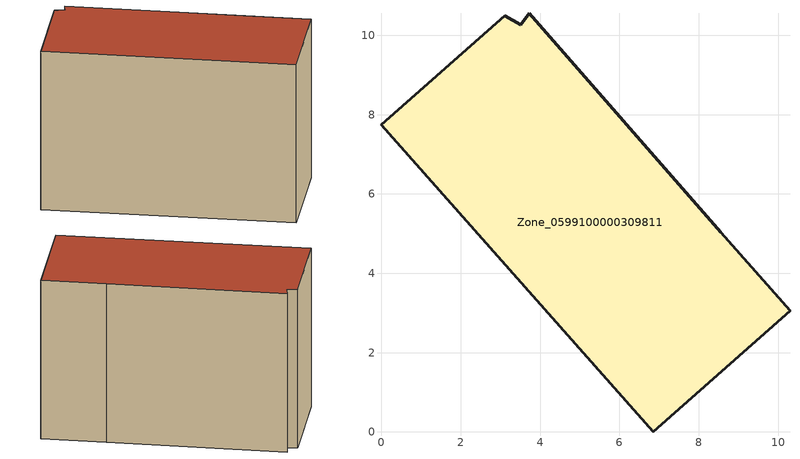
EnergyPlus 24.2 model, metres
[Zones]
Zone_0599100000309811
 floor ground (C_G): 8.55,5.03 10.3,3.05 6.85,0 0,7.74 3.11,10.5 3.51,10.26 3.72,10.56 z0
 wall outside (C_F): 10.3,3.05 8.55,5.03 3.72,10.56 3.51,10.26 3.11,10.5 0,7.74 6.85,0 10.3,3.05 z0:6.93
 roof outside (C_R): 3.72,10.56 3.51,10.26 3.11,10.5 0,7.74 6.85,0 10.3,3.05 8.55,5.03 z6.93
[BUILDING]
Pand.0599100000309811: North Axis=0; Terrain=City; Loads Convergence Tolerance Value=0.04; Temperature Convergence Tolerance Value=0.4; Solar Distribution=FullExterior; Maximum Number of Warmup Days=25; Minimum Number of Warmup Days=1
[Site:Location]
Rotterdam.The.Hague.AP_ZH_NLD Design_Conditions: Latitude=51.96; Longitude=4.45; Time Zone=1; Elevation=-4.5
[SITE:GROUNDTEMPERATURE:BUILDINGSURFACE]
18, 18, 18, 18, 18, 18, 18, 18, 18, 18, 18, 18
[MATERIAL] Thermal Absorptance=0.9; Solar Absorptance=0.7; Visible Absorptance=0.7
Name | Roughness | Thickness | Conductivity | Density | Specific Heat
G.TC.1946 | MediumSmooth | 0.15 | 1 | 540 | 1210
F.TC.1946 | Rough | 0.3 | 0.857143 | 1920 | 840
R.TC.1946 | MediumRough | 0.2 | 0.909091 | 1500 | 1000
[CONSTRUCTION]
C_G: G.TC.1946
C_F: F.TC.1946
C_R: R.TC.1946
[ZONE]
Zone_0599100000309811: Type=1; Multiplier=1; Ceiling Height=Autocalculate; Volume=Autocalculate; Floor Area=autocalculate; Part of Total Floor Area=Yes
[ZONEINFILTRATION:DESIGNFLOWRATE]
Infil_Zone_0599100000309811: Zone or ZoneList or Space or SpaceList=Zone_0599100000309811; Schedule=AlwaysOn; Design Flow Rate Calculation Method=Flow/Area; Flow Rate per Floor Area=0.003; Constant Term Coefficient=1; Temperature Term Coefficient=0; Velocity Term Coefficient=0; Velocity Squared Term Coefficient=0
[HVACTEMPLATE:ZONE:IDEALLOADSAIRSYSTEM]
Zone_0599100000309811: Maximum Heating Supply Air Temperature=50; Minimum Cooling Supply Air Temperature=13; Maximum Heating Supply Air Humidity Ratio=0.0156; Minimum Cooling Supply Air Humidity Ratio=0.0077; Heating Limit=NoLimit; Cooling Limit=NoLimit; Dehumidification Control Type=ConstantSensibleHeatRatio; Cooling Sensible Heat Ratio=0.7; Dehumidification Setpoint=60; Humidification Control Type=None; Humidification Setpoint=30; Outdoor Air Method=None; Outdoor Air Flow Rate per Person=0.00944; Outdoor Air Flow Rate per Zone Floor Area=0; Outdoor Air Flow Rate per Zone=0; Demand Controlled Ventilation Type=None; Outdoor Air Economizer Type=NoEconomizer; Heat Recovery Type=None; Sensible Heat Recovery Effectiveness=0.7; Latent Heat Recovery Effectiveness=0.65
[ZONECONTROL:THERMOSTAT]
ThermostatControl_Zone_0599100000309811: Zone or ZoneList=Zone_0599100000309811; Control Type Schedule=DualSetpointControlType; Control 1=Thermostat_Zone_0599100000309811; Temperature Difference Between Cutout And Setpoint=0
[THERMOSTATSETPOINT:DUALSETPOINT]
Thermostat_Zone_0599100000309811: Heating Setpoint Temperature Schedule=HeatingSetpoint_Zone_0599100000309811; Cooling Setpoint Temperature Schedule=CoolingSetpoint_Zone_0599100000309811
[SCHEDULE:COMPACT]
HeatingSetpoint_Zone_0599100000309811: Through: 12/31, For: AllDays, Until: 24:00, 21
CoolingSetpoint_Zone_0599100000309811: Through: 12/31, For: AllDays, Until: 24:00, 24
DualSetpointControlType: Through: 12/31, For: AllDays, Until: 24:00, 4
AlwaysOn: Through: 12/31, For: AllDays, Until: 24:00, 1
